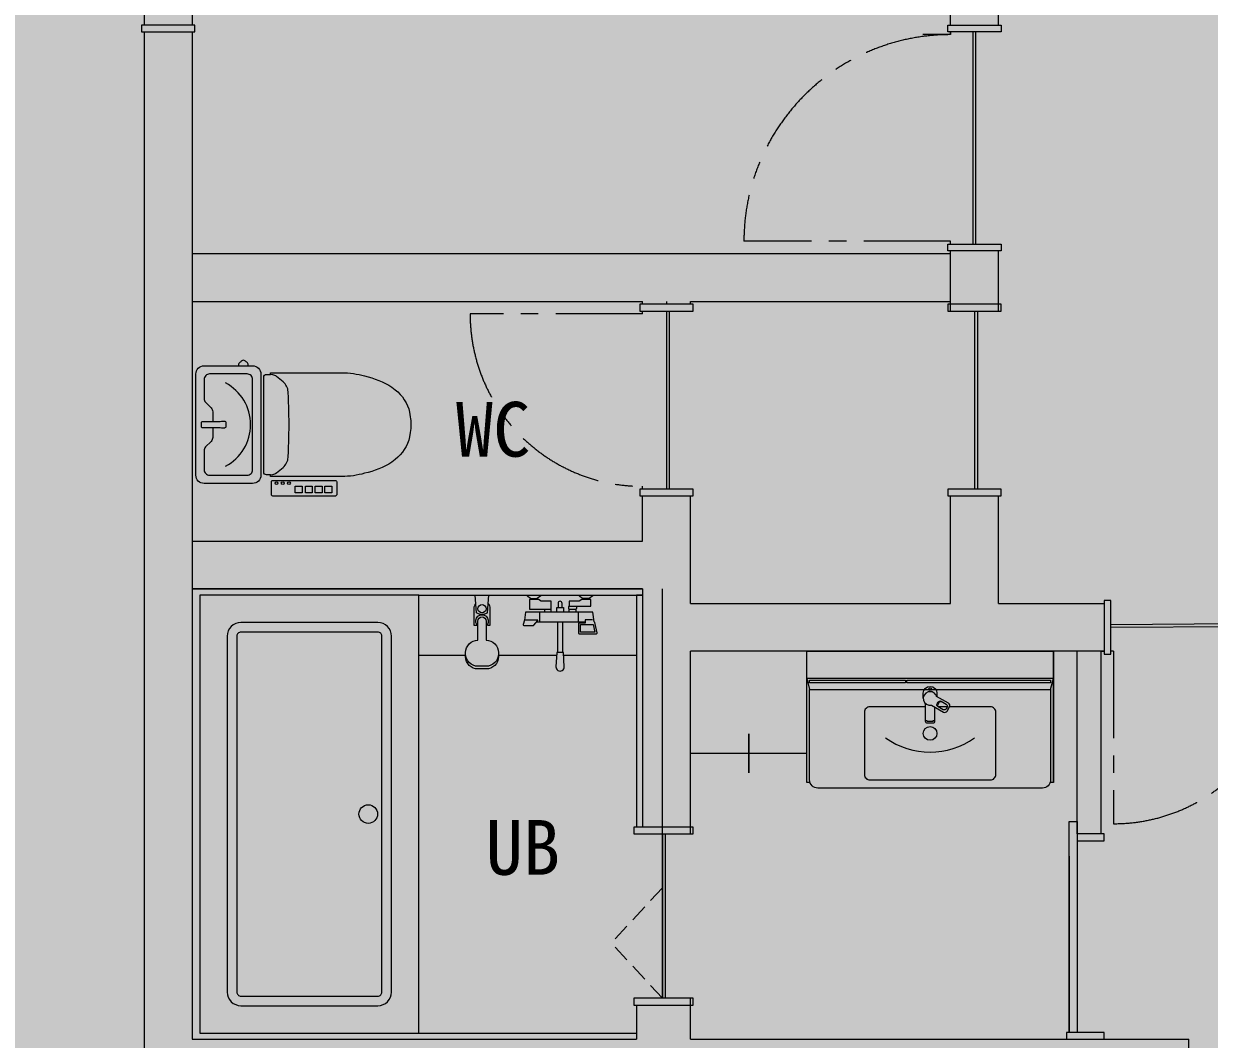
# Model space of a CAD drawing. Header units: millimetres. Extents: x -63086 to 144078, y -129912 to 13382.
# Drawn here: x 16576 to 20906, y -19046 to -15336 of the extents above; entities that cross this region are included whole.
import ezdxf

# ---------------------------------------------------------------- set-up
doc = ezdxf.new("R2010")
doc.units = ezdxf.units.MM
doc.linetypes.add('CENTERX2', pattern=[101.6, 63.5, -12.7, 12.7, -12.7])
doc.linetypes.add('HIDDEN', pattern=[9.525, 6.35, -3.175])
doc.layers.get('0').update_dxf_attribs({"lineweight": 0})
for name, color, linetype, lineweight in [('003壁', 7, 'Continuous', 9), ('004建具', 7, 'Continuous', 9), ('096ユニットバス', 7, 'Continuous', 0), ('097家具', 7, 'Continuous', 0), ('098階段', 7, 'Continuous', 9), ('95洗面', 7, 'Continuous', 5)]:
    doc.layers.add(name, color=color, linetype=linetype, lineweight=lineweight)
doc.layers.add('文字', color=7, linetype='Continuous')
doc.styles.add('小岩', font='MS Mincho.ttf', dxfattribs={"height": 150})

# ---------------------------------------------------------------- blocks, each defined once
blk = doc.blocks.new('*U33')
at = {"color": 0, "linetype": 'ByBlock', "lineweight": -2}
for points in [[(191.4, 215), (191.4, 220.3, 0.228779), (183.2, 229.4, 0.253275), (173.6, 234.8, 0.253275), (163.9, 229.4, 0.228779), (155.8, 220.3), (155.8, 215)], [(61.5, -11.9), (61.5, -47.2, -0.196533), (55.8, -61.2), (35.7, -81.6, 0.196533), (30, -95.6), (30, -165, 0.414214), (50, -185), (187.2, -185, 0.414214), (207.2, -165), (207.2, 165, 0.414214), (187.2, 185), (50, 185, 0.414214), (30, 165), (30, 95.6, 0.196533), (35.7, 81.6), (55.8, 61.2, -0.196533), (61.5, 47.2), (61.5, 11.9)], [(272.5, -183.6), (257.9, -183.6, -0.414214), (247.9, -173.6), (247.9, 173.6, -0.414214), (257.9, 183.6), (272.5, 183.6)], [(108.4, -152.2, 0.60107), (108.4, 152.2)]]:
    blk.add_lwpolyline(points, format="xyb", dxfattribs=at)
for points in [[(30, 215), (207.2, 215, -0.414214), (237.2, 185), (237.2, -185, -0.414214), (207.2, -215), (30, -215, -0.414214), (0, -185), (0, 185, -0.414214)], [(340.2, 0), (337.9, 97.3), (336.8, 120, 0.211916), (318.5, 156.2), (294.8, 175.6, 0.125119), (281.4, 181.9), (272.5, 183.6), (272.5, 189.5), (533, 189.5, -0.07041), (616.3, 177.7, -0.083469), (715.8, 137.3), (727.9, 127.6, -0.167569), (780.5, 45.1), (782.9, 28.8, -0.072319), (782.9, -28.8), (780.5, -45.1, -0.167569), (727.9, -127.6), (715.8, -137.3, -0.083469), (616.3, -177.7, -0.07041), (533, -189.5), (272.5, -189.5), (272.5, -183.6), (281.4, -181.9, 0.125119), (294.8, -175.6), (318.5, -156.2, 0.211916), (336.8, -120), (337.9, -97.3)], [(88.7, 11.2), (93.7, 12.4), (104.3, 12.4, -0.414214), (109.3, 7.4), (109.3, -7.4, -0.414214), (104.3, -12.4), (93.7, -12.4), (88.7, -11.2), (66.4, -11.2, -0.069336), (65.2, -11.9), (25.3, -11.9, -0.414214), (20.5, -7.1), (20.5, 7.1, -0.414214), (25.3, 11.9), (65.2, 11.9, -0.069336), (66.4, 11.2)]]:
    blk.add_lwpolyline(points, format="xyb", close=True, dxfattribs=at)
blk.add_lwpolyline([(509.3, -261.1), (281, -261.1, -0.414214), (276, -256.1), (276, -208.7, -0.414214), (281, -203.7), (509.3, -203.7, -0.414214), (514.3, -208.7), (514.3, -256.1, -0.414214)], format="xyb", close=True)
for points in [[(363.1, -224.4), (388.1, -224.4), (388.1, -249.8), (363.1, -249.8)], [(399.9, -224.4), (424.9, -224.4), (424.9, -249.8), (399.9, -249.8)], [(436.1, -224.4), (461.1, -224.4), (461.1, -249.8), (436.1, -249.8)], [(471.5, -224.4), (496.5, -224.4), (496.5, -249.8), (471.5, -249.8)]]:
    blk.add_lwpolyline(points, close=True, dxfattribs=at)
for centre in [(294, -214.2), (317, -214.2), (339.9, -214.2)]:
    blk.add_circle(centre, 5.07, dxfattribs=at)
blk = doc.blocks.new('浴槽（CAD素材.com）d258ce55')
at = {"color": 0, "linetype": 'ByBlock', "lineweight": -2}
blk.add_lwpolyline([(800, 1600), (0, 1600), (0, 0), (800, 0)], close=True, dxfattribs=at)
for points in [[(650, 1500), (150, 1500, 0.414214), (100, 1450), (100, 150, 0.414214), (150, 100), (650, 100, 0.414214), (700, 150), (700, 1450, 0.414214)], [(650, 1465), (150, 1465, 0.414214), (135, 1450), (135, 150, 0.414214), (150, 135), (650, 135, 0.414214), (665, 150), (665, 1450, 0.414214)]]:
    blk.add_lwpolyline(points, format="xyb", close=True, dxfattribs=at)
blk.add_circle((615, 800), 34, dxfattribs=at)
blk = doc.blocks.new('シャワー4（CAD素材.com）')
at = {"color": 0, "linetype": 'ByBlock', "lineweight": -2}
for points in [[(-20, -65), (-25, 0)], [(20, -65), (25, 0)]]:
    blk.add_lwpolyline(points, dxfattribs=at)
blk.add_lwpolyline([(-60, -215), (-60, -210, -0.414214), (-15, -165), (-15, -95, -1), (15, -95), (15, -165, -0.414214), (60, -210), (60, -215, -0.414214), (15, -260), (-15, -260, -0.414214)], format="xyb", close=True, dxfattribs=at)
for points in [[(-30, -50), (-30, -110), (-19.4, -110), (-19.4, -107.3, -1.816187), (19.4, -107.3), (19.4, -110), (30, -110), (30, -50)], [(-20, -65, 0.247864), (20, -65)], [(59.9, -217.5, -0.013897), (60, -220), (60, -225, -0.414214), (15, -270), (-15, -270, -0.414214), (-60, -225), (-60, -220, -0.013897), (-59.9, -217.5, -0.013897)]]:
    blk.add_lwpolyline(points, format="xyb", dxfattribs=at)
blk.add_circle((0, -50), 15, dxfattribs=at)
for start, end in [(139.071, 180), (0, 40.929)]:
    blk.add_arc((0, -50), 30, start, end, dxfattribs=at)
blk = doc.blocks.new('シャワー10（CAD素材.com）')
at = {"color": 0, "linetype": 'ByBlock', "lineweight": -2}
blk.add_line((91.8, -99.2), (-86.8, -99.2), dxfattribs=at)
for points in [[(-120, 0), (-120, -2.5), (-105.7, -12.5), (-84.3, -12.5)], [(-70, 0), (-70, -2.5), (-84.3, -12.5)], [(70, 0), (70, -2.5), (84.3, -12.5)], [(120, 0), (120, -2.5), (105.7, -12.5)], [(-32, -62.2), (-32, -22.1), (-69.6, -22.1), (-79, -16.5), (-111.9, -16.5), (-111.9, -51.3), (-32, -51.3)], [(-105.7, -16.5), (-105.7, -12.5)], [(-84.3, -16.5), (-84.3, -12.5)], [(-7.5, -30.2), (-7.5, -45.2)], [(33, -40.1), (30.9, -42.2), (30.9, -49.1), (33, -51.3)], [(58, -40.1), (60.1, -42.2), (60.1, -49.1), (58, -51.3)], [(84.3, -16.5), (84.3, -12.5)], [(105.7, -12.5), (84.3, -12.5)], [(105.7, -16.5), (105.7, -12.5)], [(-75, -62.2), (-75, -99.2)], [(-57, -51.3), (-57, -62.2)], [(-12.5, -62.2), (-12.5, -45.2), (12.5, -45.2), (12.5, -62.2)], [(33, -62.2), (33, -51.3), (58, -51.3), (58, -62.2)], [(67, -99.2), (67, -62.2)], [(-10, -99.2), (-10, -209.2)], [(10, -209.2), (10, -99.2)]]:
    blk.add_lwpolyline(points, dxfattribs=at)
for points in [[(7.5, -45.2), (7.5, -30.2, 1), (-7.5, -30.2)], [(117.8, -89.9), (91.8, -89.9), (91.8, -103.2), (67.7, -103.2), (67.7, -138.9, 0.414214), (70.7, -141.9), (132, -141.9, 0.476123), (134.9, -138.3), (127, -100.2), (124.3, -98.3), (119, -62.2), (-125.8, -62.2), (-129.8, -91.3), (-134.9, -108.1, 0.503545), (-133, -110.6), (-97.5, -110.6, 0.219806), (-96, -109.9), (-81.3, -92.7, 0.639605), (-82.1, -91.1), (-126, -91.1)], [(12, -209.2), (-12, -209.2), (-15.2, -261.7, 1.052153), (15.2, -261.7), (12, -209.2)]]:
    blk.add_lwpolyline(points, format="xyb", dxfattribs=at)
for points in [[(69.6, -22.1), (33, -22.1), (33, -40.1), (111.9, -40.1), (111.9, -16.5), (79, -16.5)], [(127.1, -134.9), (74.7, -134.9), (74.7, -107.2), (121.3, -107.2)]]:
    blk.add_lwpolyline(points, close=True, dxfattribs=at)
blk = doc.blocks.new('洗面台（CAD素材.com）2')
at = {"color": 0, "linetype": 'ByBlock', "lineweight": -2}
for points in [[(-438.3, 20), (-450, 20), (-450, 500), (450, 500), (450, 20), (438.3, 20)], [(-450, 400), (-440, 360), (440, 360), (450, 400), (-450, 400)], [(62.7, 297.2), (29, 297.2)]]:
    blk.add_lwpolyline(points, dxfattribs=at)
for points in [[(-90, 395), (-90, 385), (-440, 385), (-440, 395)], [(-85, 385), (-85, 395), (440, 395), (440, 385)]]:
    blk.add_lwpolyline(points, close=True, dxfattribs=at)
for points in [[(440, 360), (440, 30, -0.414214), (410, 0), (-410, 0, -0.414214), (-440, 30), (-440, 360)], [(-25.2, 327.4), (-25.2, 346.6, -1), (24.8, 346.6), (24.8, 334.5)], [(-17.5, 309.4), (-17.5, 245.3, 0.414214), (-10.5, 238.3), (10.5, 238.3, 0.414214), (17.5, 245.3), (17.5, 295.7)], [(31.8, 295.5, -0.414214), (28.8, 306.5), (32.5, 312.8, -0.414214), (43.4, 315.7)], [(-17.5, 297.2), (-220, 297.2, 0.414214), (-240, 277.2), (-240, 50, 0.414214), (-220, 30), (220, 30, 0.414214), (240, 50), (240, 277.2, 0.414214), (220, 297.2), (70.9, 297.2)], [(-12.9, 248.8), (-12.9, 247.9, 0.414214), (-9.9, 244.9), (9.9, 244.9, 0.414214), (12.9, 247.9), (12.9, 248.8)], [(-162.6, 183.9, 0.323559), (162.6, 183.9)]]:
    blk.add_lwpolyline(points, format="xyb", dxfattribs=at)
for points in [[(4.9, 303), (48.3, 277.9, 0.414214), (61.9, 281.6), (70.6, 296.5, 0.414214), (66.9, 310.2), (23.5, 335.2, 2.236835)], [(59.1, 306.6, -0.414214), (62, 295.7), (58.4, 289.4, -0.414214), (47.4, 286.5), (28.8, 297.3, -0.414214), (25.8, 308.2), (29.5, 314.5, -0.414214), (40.4, 317.4)]]:
    blk.add_lwpolyline(points, format="xyb", close=True, dxfattribs=at)
for centre, radius in [((-0.2, 361.6), 5), ((0, 200), 25)]:
    blk.add_circle(centre, radius, dxfattribs=at)

msp = doc.modelspace()

# ---------------------------------------------------------------- hatches: boundary and pattern name
at = {"ltscale": 10, "true_color": 0xfeeab9, "transparency": 33554480}
h = msp.add_hatch(color=254, dxfattribs=at)
h.dxf.hatch_style = 1
h.paths.add_polyline_path([(34635.0707, -10862.683), (11953.3987, -10862.683), (11953.3987, -26735.199), (34635.0707, -26735.199)])
at = {"layer": '003壁', "ltscale": 10, "true_color": 0xc7c8ca}
h = msp.add_hatch(color=9, dxfattribs=at)
h.dxf.hatch_style = 1
h.paths.add_polyline_path([(21418.9634, -13586.3749), (18796.4634, -13586.3749), (18796.4634, -13761.3749), (19961.4634, -13761.3749), (20145.1412, -13761.3749), (20656.4634, -13761.3749), (20656.4634, -14951.3749), (20136.4634, -14951.3749), (19961.4634, -14951.3749), (19961.4634, -15341.3749), (20136.4634, -15341.3749), (20136.4634, -15126.3749), (20656.4634, -15126.3749), (20831.4634, -15126.3749), (20831.4634, -13761.3749), (21418.9634, -13761.3749)])
at = {"layer": '003壁', "ltscale": 10, "true_color": 0xad9a7c, "transparency": 33554521}
h = msp.add_hatch(color=33, dxfattribs=at)
h.dxf.hatch_style = 1
edge = h.paths.add_edge_path()
edge.add_line((20048.9634, -14399.0602), (20048.9634, -14316.1605))
edge.add_line((20048.9634, -14316.1605), (19906.5519, -14050.0322))
edge.add_line((19906.5519, -14050.0322), (20047.6412, -13786.3749))
edge.add_line((20047.6412, -13786.3749), (19960.1412, -13786.3749))
edge.add_line((19960.1412, -13786.3749), (19950.1412, -13786.3749))
edge.add_line((19950.1412, -13786.3749), (19950.1412, -13761.3749))
edge.add_line((19950.1412, -13761.3749), (18796.4634, -13761.3749))
edge.add_line((18796.4634, -13761.3749), (18796.4634, -13771.3749))
edge.add_line((18796.4634, -13771.3749), (18771.4634, -13771.3749))
edge.add_line((18771.4634, -13771.3749), (18771.4634, -13761.3749))
edge.add_line((18771.4634, -13761.3749), (18091.4634, -13761.3749))
edge.add_line((18091.4634, -13761.3749), (18091.4634, -13771.3749))
edge.add_line((18091.4634, -13771.3749), (18066.4634, -13771.3749))
edge.add_line((18066.4634, -13771.3749), (18066.4634, -13761.3749))
edge.add_line((18066.4634, -13761.3749), (17191.4634, -13761.3749))
edge.add_line((17191.4634, -13761.3749), (17191.4634, -14636.3749))
edge.add_line((17191.4634, -14636.3749), (17201.4634, -14636.3749))
edge.add_line((17201.4634, -14636.3749), (17201.4634, -14661.3749))
edge.add_line((17201.4634, -14661.3749), (17191.4634, -14661.3749))
edge.add_line((17191.4634, -14661.3749), (17191.4634, -15341.3749))
edge.add_line((17191.4634, -15341.3749), (17201.4634, -15341.3749))
edge.add_line((17201.4634, -15341.3749), (17201.4634, -15366.3749))
edge.add_line((17201.4634, -15366.3749), (17191.4634, -15366.3749))
edge.add_line((17191.4634, -15366.3749), (17191.4634, -16176.3749))
edge.add_line((17191.4634, -16176.3749), (19961.4634, -16176.3749))
edge.add_line((19961.4634, -16176.3749), (19961.4634, -16166.3749))
edge.add_line((19961.4634, -16166.3749), (19951.4634, -16166.3749))
edge.add_line((19951.4634, -16166.3749), (19951.4634, -16141.3749))
edge.add_line((19951.4634, -16141.3749), (19961.4634, -16141.3749))
edge.add_line((19961.4634, -16141.3749), (19961.4634, -16131.3749))
edge.add_line((19961.4634, -16131.3749), (19206.4634, -16131.3749))
edge.add_arc((19961.4634, -16131.3749), 755, 90, 180, ccw=False)
edge.add_line((19961.4634, -15376.3749), (19961.4634, -15366.3749))
edge.add_line((19961.4634, -15366.3749), (19951.4634, -15366.3749))
edge.add_line((19951.4634, -15366.3749), (19951.4634, -15341.3749))
edge.add_line((19951.4634, -15341.3749), (19961.4634, -15341.3749))
edge.add_line((19961.4634, -15341.3749), (19961.4634, -14951.3749))
edge.add_line((19961.4634, -14951.3749), (19951.4634, -14951.3749))
edge.add_line((19951.4634, -14951.3749), (19951.4634, -14926.3749))
edge.add_line((19951.4634, -14926.3749), (19961.4634, -14926.3749))
edge.add_line((19961.4634, -14926.3749), (20048.9634, -14926.3749))
edge.add_line((20048.9634, -14926.3749), (19907.8741, -14662.7175))
edge.add_line((19907.8741, -14662.7175), (20048.9634, -14399.0602))
edge = h.paths.add_edge_path(flags=17)
edge.add_line((20043.9634, -15366.3749), (19961.4634, -15366.3749))
edge.add_line((19961.4634, -15366.3749), (19961.4634, -15376.3749))
edge.add_arc((19961.4634, -16131.3749), 755, 90, 180)
edge.add_line((19206.4634, -16131.3749), (19961.4634, -16131.3749))
edge.add_line((19961.4634, -16131.3749), (19961.4634, -16141.3749))
edge.add_line((19961.4634, -16141.3749), (20043.9634, -16141.3749))
edge.add_line((20043.9634, -16141.3749), (20043.9634, -15366.3749))
h.paths.add_polyline_path([(20048.9634, -13786.3749), (20047.6412, -13786.3749), (19906.5519, -14050.0322), (20048.9634, -14316.1605)], flags=17)
h.paths.add_polyline_path([(20048.9634, -14399.0602), (19907.8741, -14662.7175), (20048.9634, -14926.3749)], flags=17)
h.paths.add_polyline_path([(17696.6606, -15057.6044), (19552.0892, -15057.6044)], flags=16)
at = {"layer": '003壁', "ltscale": 10, "true_color": 0xc7c8ca}
h = msp.add_hatch(color=9, dxfattribs=at)
h.dxf.hatch_style = 1
h.paths.add_polyline_path([(20831.4634, -19046.3749), (20511.4634, -19046.3749), (20326.4634, -19046.3749), (19011.4634, -19046.3749), (19011.4634, -18921.3749), (18826.4634, -18921.3749), (18814.2634, -18921.3749), (18814.2634, -19046.3749), (17191.4634, -19046.3749), (17191.4634, -15366.3749), (17016.4634, -15366.3749), (17016.4634, -19956.3749), (16416.4634, -19956.3749), (16416.4634, -20671.3749), (16416.4634, -22861.3749), (17016.4634, -22861.3749), (17016.4634, -25136.3749), (18066.4634, -25136.3749), (18066.4634, -24961.3749), (17191.4634, -24961.3749), (17191.4634, -23771.3749), (18091.4634, -23771.3749), (18091.4634, -23596.3749), (17191.4634, -23596.3749), (17191.4634, -22686.3749), (17006.4634, -22686.3749), (16591.4634, -22686.3749), (16591.4634, -21951.3749), (17016.4634, -21951.3749), (17191.4634, -21951.3749), (17191.4634, -21776.3749), (17006.4634, -21776.3749), (16591.4634, -21776.3749), (16591.4634, -20131.3749), (17016.4634, -20131.3749), (17191.4634, -20131.3749), (17191.4634, -19946.3749), (17191.4634, -19221.3749), (18836.4634, -19221.3749), (18836.4634, -19956.3749), (18836.4634, -20131.3749), (19011.4634, -20131.3749), (19011.4634, -19946.3749), (19011.4634, -19221.3749), (20656.4634, -19221.3749), (20656.4634, -19956.3749), (20656.4634, -20141.3749), (20656.4634, -20146.3749), (20831.4634, -20146.3749)])
h = msp.add_hatch(color=9, dxfattribs=at)
h.dxf.hatch_style = 1
h.paths.add_polyline_path([(24016.4634, -15913.8749), (24015.1412, -15913.8749), (23841.4634, -15913.8749), (23841.4634, -18336.3749), (24016.4634, -18336.3749)])
h.paths.add_polyline_path([(23106.4634, -15913.8749), (23105.1412, -15913.8749), (22931.4634, -15913.8749), (22931.4634, -16403.8749), (23018.9634, -16403.8749), (23106.4634, -16403.8749), (23106.4634, -16306.3749)])
h.paths.add_polyline_path([(23106.4634, -16403.8749), (23018.9634, -16403.8749), (22931.4634, -16403.8749), (22931.4634, -16491.3749), (23106.4634, -16491.3749)])
h.paths.add_polyline_path([(23841.4634, -16403.8749), (23656.4634, -16403.8749), (23656.4634, -16491.3749), (23832.7134, -16491.3749), (23841.4634, -16491.3749)])
h.paths.add_polyline_path([(23841.4634, -16316.3749), (23656.4634, -16316.3749), (23656.4634, -16403.8749), (23841.4634, -16403.8749)])
h.paths.add_polyline_path([(19961.4634, -16176.3749), (17191.4634, -16176.3749), (17191.4634, -16351.3749), (18836.4634, -16351.3749), (18836.4634, -16361.3749), (19011.4634, -16361.3749), (19011.4634, -16351.3749), (19961.4634, -16351.3749)])
h.paths.add_polyline_path([(20136.4634, -16166.3749), (19961.4634, -16166.3749), (19961.4634, -16176.3749), (19961.4634, -16351.3749), (19961.4634, -16361.3749), (20136.4634, -16361.3749)])
h = msp.add_hatch(color=9, dxfattribs=at)
h.dxf.hatch_style = 1
h.paths.add_polyline_path([(19011.4634, -17061.3749), (18836.4634, -17061.3749), (18836.4634, -17226.3749), (17191.4634, -17226.3749), (17191.4634, -17401.3749), (18836.4634, -17401.3749), (18836.4634, -18271.3749), (19011.4634, -18271.3749), (19011.4634, -17628.8749), (20521.4634, -17628.8749), (20521.4634, -17453.8749), (20136.4634, -17453.8749), (20136.4634, -17061.3749), (19961.4634, -17061.3749), (19961.4634, -17453.8749), (19011.4634, -17453.8749)])
h.paths.add_polyline_path([(20511.4634, -17628.8749), (20423.9634, -17628.8749), (20423.9634, -18296.3749), (20511.4634, -18296.3749)])
at = {"layer": '097家具', "ltscale": 10, "true_color": 0xc7c8ca}
h = msp.add_hatch(color=9, dxfattribs=at)
h.dxf.hatch_style = 1
h.paths.add_polyline_path([(25336.4634, -24051.3749), (24961.4634, -24051.3749), (24961.4634, -24226.3749), (25336.4634, -24226.3749)])
h.paths.add_polyline_path([(26136.4634, -24051.3749), (25361.4634, -24051.3749), (25361.4634, -24226.3749), (26136.4634, -24226.3749)])
h.paths.add_polyline_path([(26536.4634, -24051.3749), (26161.4634, -24051.3749), (26161.4634, -24226.3749), (26536.4634, -24226.3749)])
h.paths.add_polyline_path([(30841.4634, -20258.8749), (30666.4634, -20258.8749), (30666.4634, -20708.8749), (30841.4634, -20708.8749)])
h.paths.add_polyline_path([(30841.4634, -22108.8749), (30666.4634, -22108.8749), (30666.4634, -22558.8749), (30841.4634, -22558.8749)])
h.paths.add_polyline_path([(25166.4634, -12676.3749), (24791.4634, -12676.3749), (24791.4634, -12851.3749), (25166.4634, -12851.3749)])
h.paths.add_polyline_path([(26991.4634, -12676.3749), (26616.4634, -12676.3749), (26616.4634, -12851.3749), (26991.4634, -12851.3749)])
h.paths.add_polyline_path([(28816.4634, -12676.3749), (28441.4634, -12676.3749), (28441.4634, -12851.3749), (28816.4634, -12851.3749)])
h.paths.add_polyline_path([(18771.4634, -13586.3749), (18091.4634, -13586.3749), (18091.4634, -13761.3749), (18771.4634, -13761.3749)])
h.paths.add_polyline_path([(17191.4634, -14661.3749), (17016.4634, -14661.3749), (17016.4634, -15001.3749), (17191.4634, -15001.3749)])
h.paths.add_polyline_path([(17191.4634, -15001.3749), (17016.4634, -15001.3749), (17016.4634, -15341.3749), (17191.4634, -15341.3749)])
at = {"layer": '097家具', "ltscale": 10, "true_color": 0x868788, "transparency": 33554587}
h = msp.add_hatch(color=252, dxfattribs=at)
h.dxf.hatch_style = 1
h.paths.add_polyline_path([(17932.9835, -16673.2958), (17920.7932, -16663.6198, 0.083469128), (17821.303, -16623.1752, 0.070410132), (17738.0571, -16611.394), (17477.524, -16611.394), (17477.524, -16617.3288), (17486.3967, -16619.0178, -0.125118728), (17499.79, -16625.2749), (17523.5255, -16644.7052, -0.211916042), (17541.7922, -16680.9209), (17542.9143, -16703.5739), (17545.2212, -16800.8939), (17542.9143, -16898.2139), (17541.7922, -16920.8669, -0.211916042), (17523.5255, -16957.0826), (17499.79, -16976.5129, -0.125118728), (17486.3967, -16982.77), (17477.524, -16984.459), (17477.524, -16990.3938), (17738.0571, -16990.3938, 0.070410132), (17821.303, -16978.6127, 0.083469128), (17920.7932, -16938.1681), (17932.9835, -16928.492, 0.167569124), (17985.5774, -16846.0431), (17987.9579, -16829.6709, 0.072318709), (17987.9579, -16772.1169), (17985.5774, -16755.7447, 0.167569124)])
h.paths.add_polyline_path([(17545.2212, -16800.8939), (17542.9143, -16703.5739), (17541.7922, -16680.9209, 0.211916042), (17523.5255, -16644.7052), (17499.79, -16625.2749, 0.125118728), (17486.3967, -16619.0178), (17477.524, -16617.3288), (17462.9712, -16617.3288, 0.414213562), (17452.9712, -16627.3288), (17452.9712, -16974.459, 0.414213562), (17462.9712, -16984.459), (17477.524, -16984.459), (17486.3967, -16982.77, 0.125118728), (17499.79, -16976.5129), (17523.5255, -16957.0826, 0.211916042), (17541.7922, -16920.8669), (17542.9143, -16898.2139)])
h.paths.add_polyline_path([(17412.2717, -16585.8939), (17235.039, -16585.8939, 0.414213562), (17205.039, -16615.8939), (17205.039, -16985.8939, 0.414213562), (17235.039, -17015.8939), (17412.2717, -17015.8939, 0.414213562), (17442.2717, -16985.8939), (17442.2717, -16615.8939, 0.414213562)])
h.paths.add_polyline_path([(17412.2717, -16635.8939), (17412.2717, -16965.8939, -0.414213562), (17392.2717, -16985.8939), (17255.039, -16985.8939, -0.414213562), (17235.039, -16965.8939), (17235.039, -16896.4951, -0.19653343), (17240.768, -16882.4831), (17260.8212, -16862.0592, 0.19653343), (17266.5501, -16848.0471), (17266.5501, -16812.8387), (17230.3401, -16812.8387, -0.414213562), (17225.5349, -16808.0334), (17225.5349, -16793.7544, -0.414213562), (17230.3401, -16788.9492), (17266.5501, -16788.9492), (17266.5501, -16753.7407, 0.19653343), (17260.8212, -16739.7286), (17240.768, -16719.3047, -0.19653343), (17235.039, -16705.2927), (17235.039, -16635.8939, -0.414213562), (17255.039, -16615.8939), (17392.2717, -16615.8939, -0.414213562)], flags=16)
h.paths.add_polyline_path([(17412.2717, -16635.8939, 0.414213562), (17392.2717, -16615.8939), (17255.039, -16615.8939, 0.414213562), (17235.039, -16635.8939), (17235.039, -16705.2927, 0.19653343), (17240.768, -16719.3047), (17260.8212, -16739.7286, -0.19653343), (17266.5501, -16753.7407), (17266.5501, -16788.9492), (17270.242, -16788.9492, -0.069335621), (17271.3948, -16789.7079), (17293.7011, -16789.7079), (17298.7011, -16788.465), (17309.3177, -16788.465, -0.414213562), (17314.3177, -16793.465), (17314.3177, -16808.3228, -0.414213562), (17309.3177, -16813.3228), (17298.7011, -16813.3228), (17293.7011, -16812.0799), (17271.3948, -16812.0799, -0.069335621), (17270.242, -16812.8387), (17266.5501, -16812.8387), (17266.5501, -16848.0471, -0.19653343), (17260.8212, -16862.0592), (17240.768, -16882.4831, 0.19653343), (17235.039, -16896.4951), (17235.039, -16965.8939, 0.414213562), (17255.039, -16985.8939), (17392.2717, -16985.8939, 0.414213562), (17412.2717, -16965.8939)], flags=0)
h.paths.add_polyline_path([(17309.3177, -16788.465), (17298.7011, -16788.465), (17293.7011, -16789.7079), (17271.3948, -16789.7079, 0.069335621), (17270.242, -16788.9492), (17230.3401, -16788.9492, 0.414213562), (17225.5349, -16793.7544), (17225.5349, -16808.0334, 0.414213562), (17230.3401, -16812.8387), (17270.242, -16812.8387, 0.069335621), (17271.3948, -16812.0799), (17293.7011, -16812.0799), (17298.7011, -16813.3228), (17309.3177, -16813.3228, 0.414213562), (17314.3177, -16808.3228), (17314.3177, -16793.465, 0.414213562)], flags=0)
h.paths.add_polyline_path([(17396.3925, -16580.626, 0.228778987), (17388.2577, -16571.4829, 0.253274729), (17378.6225, -16566.0641, 0.253274729), (17368.9873, -16571.4829, 0.228778987), (17360.8526, -16580.626), (17360.8526, -16585.8939), (17396.3925, -16585.8939)])
h = msp.add_hatch(color=252, dxfattribs=at)
h.dxf.hatch_style = 1
h.paths.add_polyline_path([(17412.2717, -16635.8939, 0.414213562), (17392.2717, -16615.8939), (17255.039, -16615.8939, 0.414213562), (17235.039, -16635.8939), (17235.039, -16705.2927, 0.19653343), (17240.768, -16719.3047), (17260.8212, -16739.7286, -0.19653343), (17266.5501, -16753.7407), (17266.5501, -16788.9492), (17270.242, -16788.9492, -0.069335621), (17271.3948, -16789.7079), (17293.7011, -16789.7079), (17298.7011, -16788.465), (17309.3177, -16788.465, -0.414213562), (17314.3177, -16793.465), (17314.3177, -16808.3228, -0.414213562), (17309.3177, -16813.3228), (17298.7011, -16813.3228), (17293.7011, -16812.0799), (17271.3948, -16812.0799, -0.069335621), (17270.242, -16812.8387), (17266.5501, -16812.8387), (17266.5501, -16848.0471, -0.19653343), (17260.8212, -16862.0592), (17240.768, -16882.4831, 0.19653343), (17235.039, -16896.4951), (17235.039, -16965.8939, 0.414213562), (17255.039, -16985.8939), (17392.2717, -16985.8939, 0.414213562), (17412.2717, -16965.8939)])
h.paths.add_polyline_path([(17314.3177, -16793.465, 0.414213562), (17309.3177, -16788.465), (17298.7011, -16788.465), (17293.7011, -16789.7079), (17271.3948, -16789.7079, 0.069335621), (17270.242, -16788.9492), (17230.3401, -16788.9492, 0.414213562), (17225.5349, -16793.7544), (17225.5349, -16808.0334, 0.414213562), (17230.3401, -16812.8387), (17270.242, -16812.8387, 0.069335621), (17271.3948, -16812.0799), (17293.7011, -16812.0799), (17298.7011, -16813.3228), (17309.3177, -16813.3228, 0.414213562), (17314.3177, -16808.3228)])
h.paths.add_polyline_path([(17719.295, -17009.5701, 0.414213562), (17714.295, -17004.5701), (17486.0803, -17004.5701, 0.414213562), (17481.0803, -17009.5701), (17481.0803, -17057.0433, 0.414213562), (17486.0803, -17062.0433), (17714.295, -17062.0433, 0.414213562), (17719.295, -17057.0433)])
h.paths.add_polyline_path([(17666.1221, -17025.2909), (17666.1221, -17050.7131), (17641.1221, -17050.7131), (17641.1221, -17025.2909)], flags=16)
h.paths.add_polyline_path([(17676.5134, -17025.2909), (17701.5134, -17025.2909), (17701.5134, -17050.7131), (17676.5134, -17050.7131)], flags=16)
h.paths.add_polyline_path([(17629.9347, -17025.2909), (17629.9347, -17050.7131), (17604.9347, -17050.7131), (17604.9347, -17025.2909)], flags=16)
h.paths.add_polyline_path([(17593.0893, -17025.2909), (17593.0893, -17050.7131), (17568.0893, -17050.7131), (17568.0893, -17025.2909)], flags=16)
h.paths.add_polyline_path([(17539.8659, -17015.1029, -1), (17550.0141, -17015.1029, -1)], flags=16)
h.paths.add_polyline_path([(17516.9221, -17015.1029, -1), (17527.0703, -17015.1029, -1)], flags=16)
h.paths.add_polyline_path([(17493.9784, -17015.1029, -1), (17504.1266, -17015.1029, -1)], flags=16)
h = msp.add_hatch(color=252, dxfattribs=at)
h.dxf.hatch_style = 1
h.paths.add_polyline_path([(18814.2634, -17423.6071), (18655.0975, -17423.6071), (18655.0975, -17426.0841), (18640.7558, -17436.0748), (18640.7558, -17440.1031), (18646.9941, -17440.1031), (18646.9941, -17463.6655), (18593.0975, -17463.6655), (18595.1705, -17465.8087), (18595.1705, -17472.7152), (18593.0975, -17474.8584), (18593.0975, -17485.813), (18654.0894, -17485.813), (18659.4395, -17521.8865), (18662.0615, -17523.8378), (18670.0336, -17561.8627, -0.476123411), (18667.0975, -17565.4782), (18605.7916, -17565.4782, -0.414213562), (18602.7916, -17562.4782), (18602.7916, -17526.8043), (18626.9447, -17526.8043), (18626.9447, -17522.813), (18545.0975, -17522.813), (18545.0975, -17632.813), (18547.0975, -17632.813), (18547.7028, -17642.7256), (18814.2634, -17642.7256)])
h.paths.add_polyline_path([(18525.0975, -17522.813), (18448.2704, -17522.813), (18439.1341, -17533.5433, -0.219806206), (18437.6113, -17534.2467), (18402.0975, -17534.2467, -0.503545476), (18400.1839, -17531.665), (18405.2695, -17514.9362), (18409.2586, -17485.813), (18478.0975, -17485.813), (18478.0975, -17474.8584), (18423.2008, -17474.8584), (18423.2008, -17440.1031), (18429.4391, -17440.1031), (18429.4391, -17436.0748), (18415.0975, -17426.0841), (18415.0975, -17423.6071), (18275.0975, -17423.6071), (18272.7631, -17453.9534, -0.180509431), (18280.0975, -17473.6071), (18280.0975, -17533.6071), (18269.5331, -17533.6071), (18269.5331, -17530.9058, 1.816187368), (18230.6619, -17530.9058), (18230.6619, -17533.6071), (18220.0975, -17533.6071), (18220.0975, -17473.6071, -0.180509431), (18227.4318, -17453.9534), (18225.0975, -17423.6071), (18120.8868, -17423.6071), (18019.4902, -17423.6071), (18019.4902, -17642.7256), (18190.1061, -17642.7256, -0.008998529), (18190.167, -17641.1071, -0.013896938), (18190.0975, -17638.6071), (18190.0975, -17633.6071, -0.414213562), (18235.0975, -17588.6071), (18235.0975, -17518.6071, -1), (18265.0975, -17518.6071), (18265.0975, -17588.6071, -0.414213562), (18310.0975, -17633.6071), (18310.0975, -17638.6071, -0.013896938), (18310.028, -17641.1071, -0.008998529), (18310.0888, -17642.7256), (18522.4921, -17642.7256), (18523.0975, -17632.813), (18525.0975, -17632.813)])
h.paths.add_polyline_path([(18019.4902, -17423.6071), (17219.4902, -17423.6071), (17219.4902, -19023.6071), (18019.4902, -19023.6071)])
h.paths.add_polyline_path([(17869.4902, -17523.6071, -0.414213562), (17919.4902, -17573.6071), (17919.4902, -18873.6071, -0.414213562), (17869.4902, -18923.6071), (17369.4902, -18923.6071, -0.414213562), (17319.4902, -18873.6071), (17319.4902, -17573.6071, -0.414213562), (17369.4902, -17523.6071)], flags=16)
h.paths.add_polyline_path([(17869.4902, -17558.6071, -0.414213562), (17884.4902, -17573.6071), (17884.4902, -18873.6071, -0.414213562), (17869.4902, -18888.6071), (17369.4902, -18888.6071, -0.414213562), (17354.4902, -18873.6071), (17354.4902, -17573.6071, -0.414213562), (17369.4902, -17558.6071)], flags=0)
h.paths.add_polyline_path([(17868.4902, -18223.6071, -1), (17800.4902, -18223.6071, -1)], flags=0)
h.paths.add_polyline_path([(17869.4902, -17523.6071), (17369.4902, -17523.6071, 0.414213562), (17319.4902, -17573.6071), (17319.4902, -18873.6071, 0.414213562), (17369.4902, -18923.6071), (17869.4902, -18923.6071, 0.414213562), (17919.4902, -18873.6071), (17919.4902, -17573.6071, 0.414213562)], flags=0)
h.paths.add_polyline_path([(17884.4902, -17573.6071, 0.414213562), (17869.4902, -17558.6071), (17369.4902, -17558.6071, 0.414213562), (17354.4902, -17573.6071), (17354.4902, -18873.6071, 0.414213562), (17369.4902, -18888.6071), (17869.4902, -18888.6071, 0.414213562), (17884.4902, -18873.6071)], flags=0)
h.paths.add_polyline_path([(17800.4902, -18223.6071, 1), (17868.4902, -18223.6071, 1)], flags=0)
h = msp.add_hatch(color=252, dxfattribs=at)
h.dxf.hatch_style = 1
h.paths.add_polyline_path([(17884.4902, -17573.6071, 0.414213562), (17869.4902, -17558.6071), (17369.4902, -17558.6071, 0.414213562), (17354.4902, -17573.6071), (17354.4902, -18873.6071, 0.414213562), (17369.4902, -18888.6071), (17869.4902, -18888.6071, 0.414213562), (17884.4902, -18873.6071)], flags=16)
h.paths.add_polyline_path([(17868.4902, -18223.6071, -1), (17800.4902, -18223.6071, -1)], flags=0)
h.paths.add_polyline_path([(17869.4902, -17523.6071), (17369.4902, -17523.6071, 0.414213562), (17319.4902, -17573.6071), (17319.4902, -18873.6071, 0.414213562), (17369.4902, -18923.6071), (17869.4902, -18923.6071, 0.414213562), (17919.4902, -18873.6071), (17919.4902, -17573.6071, 0.414213562)])
h.paths.add_polyline_path([(17884.4902, -17573.6071), (17884.4902, -18873.6071, -0.414213562), (17869.4902, -18888.6071), (17369.4902, -18888.6071, -0.414213562), (17354.4902, -18873.6071), (17354.4902, -17573.6071, -0.414213562), (17369.4902, -17558.6071), (17869.4902, -17558.6071, -0.414213562)], flags=0)
h.paths.add_polyline_path([(17800.4902, -18223.6071, 1), (17868.4902, -18223.6071, 1)], flags=0)
h = msp.add_hatch(color=252, dxfattribs=at)
h.dxf.hatch_style = 1
h.paths.add_polyline_path([(17884.4902, -17573.6071, 0.414213562), (17869.4902, -17558.6071), (17369.4902, -17558.6071, 0.414213562), (17354.4902, -17573.6071), (17354.4902, -18873.6071, 0.414213562), (17369.4902, -18888.6071), (17869.4902, -18888.6071, 0.414213562), (17884.4902, -18873.6071)])
h.paths.add_polyline_path([(17868.4902, -18223.6071, -1), (17800.4902, -18223.6071, -1)], flags=16)
h.paths.add_polyline_path([(17868.4902, -18223.6071, 1), (17800.4902, -18223.6071, 1)], flags=0)
h = msp.add_hatch(color=252, dxfattribs=at)
h.dxf.hatch_style = 1
h.paths.add_polyline_path([(20336.4634, -17628.8749), (19436.4634, -17628.8749), (19436.4634, -17728.8749), (20336.4634, -17728.8749)])
h.paths.add_polyline_path([(20126.4634, -17851.723, 0.414213562), (20106.4634, -17831.723), (19957.3879, -17831.723), (19948.3993, -17847.2917, -0.414213562), (19934.739, -17850.952), (19903.9634, -17833.1837), (19903.9634, -17883.589, -0.414213562), (19896.9634, -17890.589), (19875.9634, -17890.589, -0.414213562), (19868.9634, -17883.589), (19868.9634, -17831.723), (19666.4634, -17831.723, 0.414213562), (19646.4634, -17851.723), (19646.4634, -18078.8749, 0.414213562), (19666.4634, -18098.8749), (20106.4634, -18098.8749, 0.414213562), (20126.4634, -18078.8749)], flags=17)
h.paths.add_polyline_path([(19911.4634, -17928.8749, -1), (19861.4634, -17928.8749, -1)], flags=16)
h.paths.add_polyline_path([(20326.4634, -17768.8749), (19907.3185, -17768.8749, -0.142514889), (19911.2205, -17782.2866), (19911.2205, -17794.3502), (19953.3687, -17818.6845, -0.393737004), (19957.3593, -17831.723), (20106.4634, -17831.723, -0.414213562), (20126.4634, -17851.723), (20126.4634, -18078.8749, -0.414213562), (20106.4634, -18098.8749), (19666.4634, -18098.8749, -0.414213562), (19646.4634, -18078.8749), (19646.4634, -17851.723, -0.414213562), (19666.4634, -17831.723), (19868.9634, -17831.723), (19868.9634, -17819.5166, -0.205031667), (19861.2205, -17801.4281), (19861.2205, -17782.2866, -0.142514889), (19865.1225, -17768.8749), (19446.4634, -17768.8749), (19446.4634, -18098.8749, 0.414213562), (19476.4634, -18128.8749), (20296.4634, -18128.8749, 0.414213562), (20326.4634, -18098.8749)])
h.paths.add_polyline_path([(20336.4634, -17728.8749), (19436.4634, -17728.8749), (19446.4634, -17768.8749), (19865.1225, -17768.8749, -0.549260012), (19907.3185, -17768.8749), (20326.4634, -17768.8749)])
h.paths.add_polyline_path([(19801.4634, -17743.8749), (19801.4634, -17733.8749), (20326.4634, -17733.8749), (20326.4634, -17743.8749)], flags=16)
h.paths.add_polyline_path([(19796.4634, -17743.8749), (19446.4634, -17743.8749), (19446.4634, -17733.8749), (19796.4634, -17733.8749)], flags=16)
h.paths.add_polyline_path([(20326.4634, -17733.8749), (19801.4634, -17733.8749), (19801.4634, -17743.8749), (20326.4634, -17743.8749)], flags=0)
h.paths.add_polyline_path([(19796.4634, -17733.8749), (19446.4634, -17733.8749), (19446.4634, -17743.8749), (19796.4634, -17743.8749)], flags=0)
h.paths.add_polyline_path([(19861.4634, -17928.8749, 1), (19911.4634, -17928.8749, 1)], flags=0)
h.paths.add_polyline_path([(19903.9634, -17833.1837), (19891.3436, -17825.8976, -0.246907732), (19868.9634, -17819.5166), (19868.9634, -17883.589, 0.414213562), (19875.9634, -17890.589), (19896.9634, -17890.589, 0.414213562), (19903.9634, -17883.589)], flags=17)
h.paths.add_polyline_path([(19909.9732, -17793.6301, 2.236834594), (19891.3436, -17825.8976), (19934.739, -17850.952, 0.414213562), (19948.3993, -17847.2917), (19957.0289, -17832.3447, 0.414213562), (19953.3687, -17818.6845)], flags=17)
h.paths.add_polyline_path([(19926.8583, -17811.4616), (19945.5386, -17822.2467, -0.414213562), (19948.4668, -17833.1749), (19944.8371, -17839.4616, -0.414213562), (19933.9089, -17842.3898), (19915.2286, -17831.6047, -0.414213562), (19912.3004, -17820.6765), (19915.93, -17814.3898, -0.414213562)], flags=16)
h.paths.add_polyline_path([(19865.1225, -17768.8749), (19881.4795, -17768.8749, -0.0809913), (19881.2205, -17767.2866, -1), (19891.2205, -17767.2866, -0.0809913), (19890.9615, -17768.8749), (19907.3185, -17768.8749, 0.549260012)], flags=17)
h.paths.add_polyline_path([(19881.2205, -17767.2866, 0.0809913), (19881.4795, -17768.8749), (19890.9615, -17768.8749, 0.0809913), (19891.2205, -17767.2866, 1)], flags=16)
h.paths.add_polyline_path([(19890.9615, -17768.8749), (19881.4795, -17768.8749, 0.719613339)], flags=16)
h.paths.add_polyline_path([(19907.3185, -17768.8749), (19890.9615, -17768.8749, -0.719613339), (19881.4795, -17768.8749), (19865.1225, -17768.8749, 0.142514889), (19861.2205, -17782.2866), (19861.2205, -17801.4281, -0.852760605), (19909.9732, -17793.6301), (19911.2205, -17794.3502), (19911.2205, -17782.2866, 0.142514889)], flags=17)
h.paths.add_polyline_path([(19945.5386, -17822.2467), (19929.8502, -17813.189, 0.414213562), (19918.922, -17816.1172), (19915.2923, -17822.4039, 0.323349114), (19916.245, -17831.723), (19949.1219, -17831.723, 0.356937873)], flags=0)
h = msp.add_hatch(color=252, dxfattribs=at)
h.dxf.hatch_style = 1
h.paths.add_polyline_path([(19918.922, -17816.1172, -0.414213562), (19929.8502, -17813.189), (19926.8583, -17811.4616, 0.414213562), (19915.93, -17814.3898), (19912.3004, -17820.6765, 0.414213562), (19915.2286, -17831.6047), (19915.4336, -17831.723), (19916.245, -17831.723, -0.323349114), (19915.2923, -17822.4039)])
h.paths.add_polyline_path([(19929.8502, -17813.189, 0.414213562), (19918.922, -17816.1172), (19915.2923, -17822.4039, 0.323349114), (19916.245, -17831.723), (19949.1219, -17831.723, 0.356937873), (19945.5386, -17822.2467)])
h.paths.add_polyline_path([(19948.4668, -17833.1749, 0.0498983), (19949.1219, -17831.723), (19916.245, -17831.723, 0.080131931), (19918.2205, -17833.3321), (19933.9089, -17842.3898, 0.414213562), (19944.8371, -17839.4616)])
h.paths.add_polyline_path([(19911.4634, -17928.8749, 1), (19861.4634, -17928.8749, 1)])
h.paths.add_polyline_path([(20326.4634, -17733.8749), (19801.4634, -17733.8749), (19801.4634, -17743.8749), (20326.4634, -17743.8749)])
h.paths.add_polyline_path([(19796.4634, -17733.8749), (19446.4634, -17733.8749), (19446.4634, -17743.8749), (19796.4634, -17743.8749)])
h.paths.add_polyline_path([(19446.4634, -17768.8749), (19436.4634, -17728.8749), (19436.4634, -18108.8749), (19448.1791, -18108.8749, -0.085164233), (19446.4634, -18098.8749)])
h.paths.add_polyline_path([(20336.4634, -17728.8749), (20326.4634, -17768.8749), (20326.4634, -18098.8749, -0.085164233), (20324.7477, -18108.8749), (20336.4634, -18108.8749)])
h = msp.add_hatch(color=252, dxfattribs=at)
h.dxf.hatch_style = 1
h.paths.add_polyline_path([(17868.4902, -18223.6071, 1), (17800.4902, -18223.6071, 1)])

# ---------------------------------------------------------------- linework, layer by layer
at = {"layer": '003壁'}
for p, q in [((17016.4634, -14661.3749), (17016.4634, -15341.3749)), ((17191.4634, -14661.3749), (17191.4634, -15341.3749)), ((19961.4634, -15341.3749), (19961.4634, -14926.3749)), ((20136.4634, -15341.3749), (20136.4634, -15126.3749)), ((17016.4634, -15366.3749), (17016.4634, -19956.3749)), ((17191.4634, -15366.3749), (17191.4634, -19046.3749)), ((19961.4634, -15376.3749), (19961.4634, -15366.3749)), ((19961.4634, -16141.3749), (19961.4634, -16131.3749)), ((17191.4634, -16176.3749), (19961.4634, -16176.3749)), ((19961.4634, -16386.3749), (19961.4634, -16166.3749)), ((20136.4634, -16386.3749), (20136.4634, -16166.3749)), ((17191.4634, -16351.3749), (18836.4634, -16351.3749)), ((18836.4634, -16361.3749), (18836.4634, -16351.3749)), ((19011.4634, -16361.3749), (19011.4634, -16351.3749)), ((19011.4634, -16351.3749), (19961.4634, -16351.3749)), ((18836.4634, -16396.3749), (18836.4634, -16386.3749)), ((18836.4634, -17036.3749), (18836.4634, -17026.3749)), ((18836.4634, -17226.3749), (18836.4634, -17061.3749)), ((19011.4634, -17453.8749), (19011.4634, -17061.3749)), ((19961.4634, -17453.8749), (19961.4634, -17061.3749)), ((20136.4634, -17453.8749), (20136.4634, -17061.3749)), ((18836.4634, -17401.3749), (17191.4634, -17401.3749)), ((18908.7363, -18896.3749), (18908.7363, -17401.3749)), ((20521.4634, -17628.8749), (19011.4634, -17628.8749)), ((19011.4634, -18296.3749), (19011.4634, -17628.8749)), ((20336.4634, -18108.8749), (20336.4634, -17628.8749)), ((20521.4634, -17628.8749), (20511.4634, -17628.8749)), ((20511.4634, -18296.3749), (20511.4634, -17628.8749)), ((20556.4634, -17628.8749), (20546.4634, -17628.8749)), ((19011.4634, -19046.3749), (19011.4634, -18896.3749)), ((17191.4634, -19046.3749), (18814.2634, -19046.3749)), ((19011.4634, -19046.3749), (20336.4634, -19046.3749)), ((20511.4634, -19046.3749), (20831.4634, -19046.3749)), ((20831.4634, -20146.3749), (20831.4634, -19046.3749))]:
    msp.add_line(p, q, dxfattribs=at)
at = {"layer": '003壁', "ltscale": 10}
for p, q in [((20043.9634, -16141.3749), (20043.9634, -15366.3749)), ((20053.9634, -16141.3749), (20053.9634, -15366.3749)), ((18836.4634, -17226.3749), (18836.4634, -17061.3749)), ((17191.4634, -17226.3749), (18836.4634, -17226.3749)), ((17191.4634, -17401.3749), (18836.4634, -17401.3749)), ((18836.4634, -17401.3749), (18836.4634, -18271.3749)), ((20546.4634, -17531.3749), (21196.4634, -17526.3749)), ((20546.4634, -17541.3749), (21196.4634, -17536.3749)), ((20423.9634, -18296.3749), (20423.9634, -17628.8749)), ((18908.7363, -18296.3749), (18908.7363, -18896.3749)), ((18918.7363, -18296.3749), (18918.7363, -18896.3749))]:
    msp.add_line(p, q, dxfattribs=at)
at = {"layer": '004建具', "linetype": 'CENTERX2', "ltscale": 5}
for p, q in [((17016.4634, -15341.3749), (17006.4634, -15341.3749)), ((17006.4634, -15341.3749), (17006.4634, -15366.3749)), ((17006.4634, -15366.3749), (17016.4634, -15366.3749)), ((17201.4634, -15341.3749), (17016.4634, -15341.3749)), ((17016.4634, -15366.3749), (17191.4634, -15366.3749)), ((17191.4634, -15366.3749), (17201.4634, -15366.3749)), ((17201.4634, -15366.3749), (17201.4634, -15341.3749)), ((19961.4634, -16131.3749), (19206.4634, -16131.3749)), ((18836.4634, -16361.3749), (18826.4634, -16361.3749)), ((18826.4634, -16361.3749), (18826.4634, -16386.3749)), ((19021.4634, -16361.3749), (18836.4634, -16361.3749)), ((19021.4634, -16386.3749), (19021.4634, -16361.3749)), ((19961.4634, -16361.3749), (19951.4634, -16361.3749)), ((19951.4634, -16361.3749), (19951.4634, -16386.3749)), ((20146.4634, -16361.3749), (19961.4634, -16361.3749)), ((20146.4634, -16386.3749), (20146.4634, -16361.3749)), ((18836.4634, -16396.3749), (18206.4634, -16396.3749)), ((18826.4634, -16386.3749), (18836.4634, -16386.3749)), ((18836.4634, -16386.3749), (19011.4634, -16386.3749)), ((19011.4634, -16386.3749), (19021.4634, -16386.3749)), ((19951.4634, -16386.3749), (19961.4634, -16386.3749)), ((19961.4634, -16386.3749), (20136.4634, -16386.3749)), ((20136.4634, -16386.3749), (20146.4634, -16386.3749)), ((18836.4634, -17036.3749), (18826.4634, -17036.3749)), ((18826.4634, -17036.3749), (18826.4634, -17061.3749)), ((19021.4634, -17036.3749), (18836.4634, -17036.3749)), ((19021.4634, -17061.3749), (19021.4634, -17036.3749)), ((19961.4634, -17036.3749), (19951.4634, -17036.3749)), ((19951.4634, -17036.3749), (19951.4634, -17061.3749)), ((20146.4634, -17036.3749), (19961.4634, -17036.3749)), ((20146.4634, -17061.3749), (20146.4634, -17036.3749)), ((18826.4634, -17061.3749), (18836.4634, -17061.3749)), ((18836.4634, -17061.3749), (19011.4634, -17061.3749)), ((19011.4634, -17061.3749), (19021.4634, -17061.3749)), ((19951.4634, -17061.3749), (19961.4634, -17061.3749)), ((19961.4634, -17061.3749), (20136.4634, -17061.3749)), ((20136.4634, -17061.3749), (20146.4634, -17061.3749)), ((20546.4634, -17443.8749), (20521.4634, -17443.8749)), ((20521.4634, -17443.8749), (20521.4634, -17628.8749)), ((20546.4634, -17453.8749), (20546.4634, -17443.8749)), ((20546.4634, -17628.8749), (20546.4634, -17453.8749)), ((20521.4634, -17628.8749), (20521.4634, -17638.8749)), ((20521.4634, -17638.8749), (20546.4634, -17638.8749)), ((20546.4634, -17638.8749), (20546.4634, -17628.8749)), ((20556.4634, -17628.8749), (20556.4634, -18258.8749)), ((19021.4634, -18271.3749), (18836.4634, -18271.3749)), ((19021.4634, -18296.3749), (19021.4634, -18271.3749)), ((18826.4634, -18296.3749), (18836.4634, -18296.3749)), ((18836.4634, -18296.3749), (19011.4634, -18296.3749)), ((19011.4634, -18296.3749), (19021.4634, -18296.3749)), ((20521.4634, -18296.3749), (20423.9634, -18296.3749)), ((20521.4634, -18321.3749), (20521.4634, -18296.3749)), ((20423.9634, -18321.3749), (20511.4634, -18321.3749)), ((20511.4634, -18321.3749), (20521.4634, -18321.3749)), ((19021.4634, -18896.3749), (18836.4634, -18896.3749)), ((19021.4634, -18921.3749), (19021.4634, -18896.3749)), ((18826.4634, -18921.3749), (18836.4634, -18921.3749)), ((18836.4634, -18921.3749), (19011.4634, -18921.3749)), ((19011.4634, -18921.3749), (19021.4634, -18921.3749)), ((20326.4634, -19046.3749), (20336.4634, -19046.3749)), ((20336.4634, -19046.3749), (20511.4634, -19046.3749)), ((20521.4634, -19021.3749), (20383.9634, -19021.3749)), ((20511.4634, -19046.3749), (20521.4634, -19046.3749)), ((20521.4634, -19046.3749), (20521.4634, -19021.3749))]:
    msp.add_line(p, q, dxfattribs=at)
at = {"layer": '004建具', "ltscale": 10}
for p, q in [((17201.4634, -15341.3749), (17006.4634, -15341.3749)), ((17006.4634, -15341.3749), (17006.4634, -15366.3749)), ((17006.4634, -15366.3749), (17201.4634, -15366.3749)), ((17201.4634, -15366.3749), (17201.4634, -15341.3749)), ((18019.4902, -17423.6071), (18836.4634, -17423.6071)), ((18836.4634, -17423.6071), (18814.2634, -17423.6071)), ((18814.2634, -17423.6071), (18814.2634, -18271.3749)), ((18019.4902, -17642.7256), (18190.2863, -17642.7256)), ((18309.9086, -17642.7256), (18522.4921, -17642.7256)), ((18547.7028, -17642.7256), (18814.2634, -17642.7256)), ((18814.2634, -18271.3749), (18804.2634, -18271.3749)), ((18804.2634, -18271.3749), (18804.2634, -18296.3749)), ((18826.4634, -18271.3749), (18814.2634, -18271.3749)), ((19021.4634, -18271.3749), (18826.4634, -18271.3749)), ((19021.4634, -18296.3749), (19021.4634, -18271.3749)), ((20393.9634, -19021.3749), (20393.9634, -18250.7565)), ((20393.9634, -18250.7565), (20423.9634, -18250.7565)), ((20423.9634, -18250.7565), (20423.9634, -19021.3749)), ((18804.2634, -18296.3749), (18826.4634, -18296.3749)), ((18826.4634, -18296.3749), (19021.4634, -18296.3749)), ((20521.4634, -18296.3749), (20423.9634, -18296.3749)), ((20521.4634, -18321.3749), (20521.4634, -18296.3749)), ((20423.9634, -18321.3749), (20521.4634, -18321.3749)), ((20393.9634, -18376.941), (20393.9634, -19021.3749)), ((18814.2634, -18896.3749), (18804.2634, -18896.3749)), ((18804.2634, -18896.3749), (18804.2634, -18921.3749)), ((18826.4634, -18896.3749), (18814.2634, -18896.3749)), ((19021.4634, -18896.3749), (18826.4634, -18896.3749)), ((19021.4634, -18921.3749), (19021.4634, -18896.3749)), ((18804.2634, -18921.3749), (18826.4634, -18921.3749)), ((18814.2634, -18921.3749), (18814.2634, -19046.3749)), ((18826.4634, -18921.3749), (19021.4634, -18921.3749)), ((18019.4902, -19023.6071), (18814.2634, -19023.6071)), ((20326.4634, -19046.3749), (20521.4634, -19046.3749)), ((20521.4634, -19021.3749), (20383.9634, -19021.3749)), ((20393.9634, -19021.3749), (20383.9634, -19021.3749)), ((20383.9634, -19021.3749), (20383.9634, -19046.3749)), ((20521.4634, -19046.3749), (20521.4634, -19021.3749))]:
    msp.add_line(p, q, dxfattribs=at)
at = {"layer": '004建具'}
for p, q in [((19951.4634, -15366.3749), (19951.4634, -15341.3749)), ((19951.4634, -15341.3749), (20136.4634, -15341.3749)), ((19961.4634, -15366.3749), (19951.4634, -15366.3749)), ((20146.4634, -15366.3749), (19961.4634, -15366.3749)), ((19961.4634, -15366.3749), (19961.4634, -15376.3749)), ((20136.4634, -15341.3749), (20146.4634, -15341.3749)), ((20146.4634, -15341.3749), (20146.4634, -15366.3749)), ((19961.4634, -15376.3749), (19860.2247, -15376.3749)), ((19951.4634, -16166.3749), (19951.4634, -16141.3749)), ((19951.4634, -16141.3749), (20136.4634, -16141.3749)), ((19961.4634, -16141.3749), (19961.4634, -16131.3749)), ((20136.4634, -16141.3749), (20146.4634, -16141.3749)), ((20146.4634, -16141.3749), (20146.4634, -16166.3749)), ((19961.4634, -16166.3749), (19951.4634, -16166.3749)), ((19961.4634, -16176.3749), (19961.4634, -16166.3749)), ((20146.4634, -16166.3749), (19961.4634, -16166.3749)), ((18923.9634, -16351.3749), (18923.9634, -16361.3749)), ((18923.9634, -16386.3749), (18923.9634, -17036.3749)), ((18933.9634, -16386.3749), (18933.9634, -17036.3749)), ((20048.9634, -16386.3749), (20048.9634, -17036.3749)), ((20058.9634, -16386.3749), (20058.9634, -17036.3749)), ((20511.4634, -17628.8749), (20521.4634, -17628.8749))]:
    msp.add_line(p, q, dxfattribs=at)
at = {"layer": '004建具', "linetype": 'HIDDEN', "ltscale": 10}
for p in [(18908.7363, -18492.9538), (18908.7363, -18896.3749)]:
    msp.add_line(p, (18722.274, -18694.6643), dxfattribs=at)
at = {"layer": '004建具', "linetype": 'CENTERX2', "ltscale": 5}
for centre, radius, start, end in [((19961.4634, -16131.3749), 755, 90, 180), ((18836.4634, -16396.3749), 630, 180, 270), ((20556.4634, -17628.8749), 630, 270, 0)]:
    msp.add_arc(centre, radius, start, end, dxfattribs=at)
at = {"layer": '096ユニットバス', "ltscale": 10}
msp.add_lwpolyline([(18120.8868, -17423.6071), (18735.0668, -17423.6071)], dxfattribs=at)
at = {"layer": '097家具', "ltscale": 10}
for p, q in [((19223.9634, -18002.4078), (19223.9634, -17930.9812)), ((19223.9634, -17930.9812), (19223.9634, -18001.9812)), ((19436.4634, -18002.4078), (19011.4634, -18002.4078)), ((19223.9634, -18073.4078), (19223.9634, -18001.9812)), ((19223.9634, -18001.9812), (19223.9634, -18072.9812))]:
    msp.add_line(p, q, dxfattribs=at)
at = {"layer": '098階段'}
for p, q in [((17191.4634, -17226.3749), (18836.4634, -17226.3749)), ((19011.4634, -17453.8749), (19961.4634, -17453.8749)), ((20136.4634, -17453.8749), (20521.4634, -17453.8749))]:
    msp.add_line(p, q, dxfattribs=at)

# ---------------------------------------------------------------- block references
msp.add_blockref('*U33', (17205.039, -16800.8939))
at = {"layer": '096ユニットバス', "ltscale": 10}
for name, p in [('浴槽（CAD素材.com）d258ce55', (17219.4902, -19023.6071)), ('シャワー4（CAD素材.com）', (18250.0975, -17423.6071)), ('シャワー10（CAD素材.com）', (18535.0975, -17423.6071))]:
    msp.add_blockref(name, p, dxfattribs=at)
at = {"layer": '95洗面', "ltscale": 10}
msp.add_blockref('洗面台（CAD素材.com）2', (19886.4634, -18128.8749), dxfattribs=at)

# ---------------------------------------------------------------- texts
at = {"layer": '文字', "ltscale": 10, "char_height": 200, "attachment_point": 1, "style": '小岩'}
for s, insert in [('WC', (18154.3967, -16717.8684)), ('UB', (18263.09, -18245.4))]:
    msp.add_mtext_dynamic_manual_height_columns(s, width=2456.810386, gutter_width=1000, heights=[0], dxfattribs=dict(at, insert=insert))

doc.saveas('drawing.dxf')
